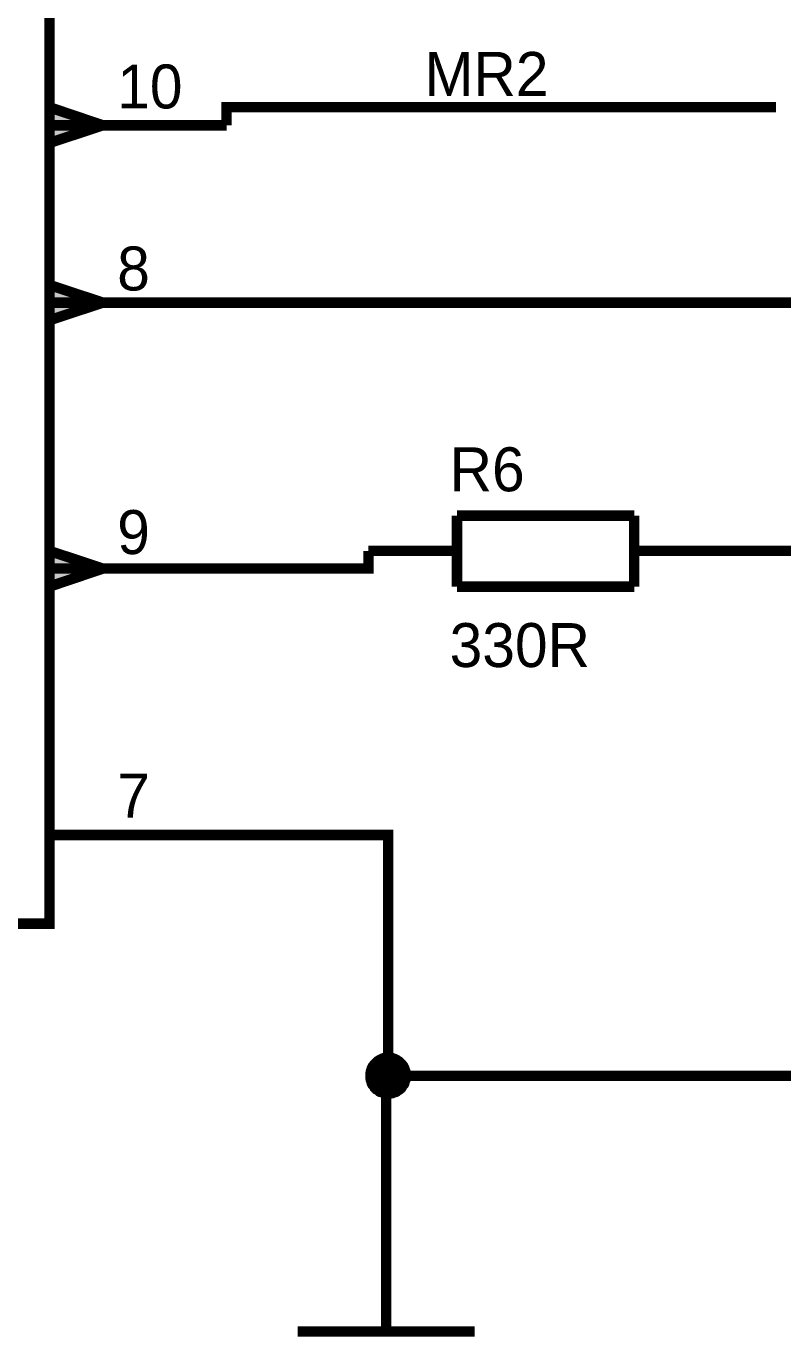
# Model space of a CAD drawing. Header units: millimetres. Extents: x 0 to 394, y 0 to 282.
# Drawn here: x 110.6 to 132.27, y 137.52 to 175.04 of the extents above; entities that cross this region are included whole.
import ezdxf

# ---------------------------------------------------------------- set-up
doc = ezdxf.new("R2010")
doc.units = ezdxf.units.MM
doc.layers.add('Sheet', color=255, linetype='Continuous')

msp = doc.modelspace()

# ---------------------------------------------------------------- linework, layer by layer
at = {"layer": 'Sheet'}
for points, const_width in [([(65.542, 187.443), (111.262, 187.443), (111.262, 149.348), (65.542, 149.348), (65.542, 187.443)], 0.3), ([(65.542, 187.443), (65.542, 149.348), (111.262, 149.348), (111.262, 187.443), (65.542, 187.443), (65.542, 187.443)], 0.0991), ([(112.789, 172.203), (111.262, 172.72), (111.262, 171.698), (112.789, 172.203)], 0.3), ([(112.789, 172.203), (111.262, 172.72), (111.262, 171.698), (112.789, 172.203)], 0.0991), ([(112.789, 167.127), (111.262, 167.632), (111.262, 166.621), (112.789, 167.127)], 0.3), ([(112.789, 167.127), (111.262, 167.632), (111.262, 166.621), (112.789, 167.127)], 0.0991), ([(112.789, 159.512), (111.262, 160.018), (111.262, 158.996), (112.789, 159.512)], 0.3), ([(112.789, 159.512), (111.262, 160.018), (111.262, 158.996), (112.789, 159.512)], 0.0991)]:
    msp.add_lwpolyline(points, close=True, dxfattribs=dict(at, const_width=const_width))
for points, const_width in [([(132.083, 172.72), (116.338, 172.72), (116.338, 172.203)], 0.3), ([(111.262, 172.203), (116.338, 172.203)], 0.3), ([(111.262, 167.127), (116.338, 167.127)], 0.3), ([(149.356, 159.512), (149.356, 167.127), (116.338, 167.127)], 0.3), ([(122.941, 158.996), (122.941, 161.028)], 0.3), ([(122.941, 161.028), (128.018, 161.028)], 0.3), ([(128.018, 161.028), (128.018, 158.996)], 0.3), ([(116.338, 159.512), (120.403, 159.512), (120.403, 160.018)], 0.3), ([(122.941, 160.018), (120.403, 160.018)], 0.3), ([(128.018, 160.018), (130.567, 160.018)], 0.3), ([(135.003, 159.995), (135.003, 160.018), (130.567, 160.018)], 0.3), ([(111.262, 159.512), (116.338, 159.512)], 0.3), ([(128.018, 158.996), (122.941, 158.996)], 0.3), ([(111.262, 151.886), (116.338, 151.886)], 0.3), ([(120.965, 144.991), (120.965, 151.886), (116.338, 151.886)], 0.3), ([(120.909, 140.206), (120.909, 144.991), (120.965, 144.991), (135.003, 144.991), (149.356, 144.991), (149.356, 149.348)], 0.3), ([(120.459, 144.991), (120.459, 145.013), (120.459, 145.047), (120.471, 145.069), (120.471, 145.092), (120.471, 145.114), (120.482, 145.148), (120.493, 145.17), (120.504, 145.193), (120.504, 145.215), (120.516, 145.238), (120.527, 145.26), (120.549, 145.283), (120.561, 145.294), (120.572, 145.316), (120.594, 145.339), (120.605, 145.35), (120.628, 145.373), (120.639, 145.384), (120.662, 145.406), (120.684, 145.417), (120.707, 145.429), (120.718, 145.44), (120.74, 145.451), (120.763, 145.462), (120.785, 145.474), (120.819, 145.485), (120.841, 145.496), (120.864, 145.496), (120.886, 145.496), (120.909, 145.507), (120.942, 145.507), (120.965, 145.507)], 0.3), ([(120.459, 144.991), (120.459, 145.013), (120.459, 145.047), (120.471, 145.069), (120.471, 145.092), (120.471, 145.114), (120.482, 145.148), (120.493, 145.17), (120.504, 145.193), (120.504, 145.215), (120.516, 145.238), (120.527, 145.26), (120.549, 145.283), (120.561, 145.294), (120.572, 145.316), (120.594, 145.339), (120.605, 145.35), (120.628, 145.373), (120.639, 145.384), (120.662, 145.406), (120.684, 145.417), (120.707, 145.429), (120.718, 145.44), (120.74, 145.451), (120.763, 145.462), (120.785, 145.474), (120.819, 145.485), (120.841, 145.496), (120.864, 145.496), (120.886, 145.496), (120.909, 145.507), (120.942, 145.507), (120.965, 145.507)], 0.3), ([(120.459, 144.991), (120.459, 145.013), (120.459, 145.047), (120.471, 145.069), (120.471, 145.092), (120.471, 145.114), (120.482, 145.148), (120.493, 145.17), (120.504, 145.193), (120.504, 145.215), (120.516, 145.238), (120.527, 145.26), (120.549, 145.283), (120.561, 145.294), (120.572, 145.316), (120.594, 145.339), (120.605, 145.35), (120.628, 145.373), (120.639, 145.384), (120.662, 145.406), (120.684, 145.417), (120.707, 145.429), (120.718, 145.44), (120.74, 145.451), (120.763, 145.462), (120.785, 145.474), (120.819, 145.485), (120.841, 145.496), (120.864, 145.496), (120.886, 145.496), (120.909, 145.507), (120.942, 145.507), (120.965, 145.507)], 0.3), ([(120.459, 144.991), (120.459, 145.013), (120.459, 145.047), (120.471, 145.069), (120.471, 145.092), (120.471, 145.114), (120.482, 145.148), (120.493, 145.17), (120.504, 145.193), (120.504, 145.215), (120.516, 145.238), (120.527, 145.26), (120.549, 145.283), (120.561, 145.294), (120.572, 145.316), (120.594, 145.339), (120.605, 145.35), (120.628, 145.373), (120.639, 145.384), (120.662, 145.406), (120.684, 145.417), (120.707, 145.429), (120.718, 145.44), (120.74, 145.451), (120.763, 145.462), (120.785, 145.474), (120.819, 145.485), (120.841, 145.496), (120.864, 145.496), (120.886, 145.496), (120.909, 145.507), (120.942, 145.507), (120.965, 145.507)], 0.3), ([(120.965, 145.507), (120.965, 145.507)], 0.3), ([(120.965, 145.507), (120.987, 145.507), (121.021, 145.507), (121.043, 145.496), (121.066, 145.496), (121.088, 145.496), (121.111, 145.485), (121.145, 145.474), (121.167, 145.462), (121.189, 145.451), (121.212, 145.44), (121.223, 145.429), (121.246, 145.417), (121.268, 145.406), (121.291, 145.384), (121.302, 145.373), (121.324, 145.35), (121.335, 145.339), (121.358, 145.316), (121.369, 145.294), (121.38, 145.283), (121.403, 145.26), (121.414, 145.238), (121.425, 145.215), (121.425, 145.193), (121.437, 145.17), (121.448, 145.148), (121.459, 145.114), (121.459, 145.092), (121.459, 145.069), (121.47, 145.047), (121.47, 145.013), (121.47, 144.991)], 0.3), ([(120.965, 145.507), (120.965, 145.507)], 0.3), ([(120.965, 145.507), (120.987, 145.507), (121.021, 145.507), (121.043, 145.496), (121.066, 145.496), (121.088, 145.496), (121.111, 145.485), (121.145, 145.474), (121.167, 145.462), (121.189, 145.451), (121.212, 145.44), (121.223, 145.429), (121.246, 145.417), (121.268, 145.406), (121.291, 145.384), (121.302, 145.373), (121.324, 145.35), (121.335, 145.339), (121.358, 145.316), (121.369, 145.294), (121.38, 145.283), (121.403, 145.26), (121.414, 145.238), (121.425, 145.215), (121.425, 145.193), (121.437, 145.17), (121.448, 145.148), (121.459, 145.114), (121.459, 145.092), (121.459, 145.069), (121.47, 145.047), (121.47, 145.013), (121.47, 144.991)], 0.3), ([(120.965, 145.507), (120.965, 145.507)], 0.3), ([(120.965, 145.507), (120.987, 145.507), (121.021, 145.507), (121.043, 145.496), (121.066, 145.496), (121.088, 145.496), (121.111, 145.485), (121.145, 145.474), (121.167, 145.462), (121.189, 145.451), (121.212, 145.44), (121.223, 145.429), (121.246, 145.417), (121.268, 145.406), (121.291, 145.384), (121.302, 145.373), (121.324, 145.35), (121.335, 145.339), (121.358, 145.316), (121.369, 145.294), (121.38, 145.283), (121.403, 145.26), (121.414, 145.238), (121.425, 145.215), (121.425, 145.193), (121.437, 145.17), (121.448, 145.148), (121.459, 145.114), (121.459, 145.092), (121.459, 145.069), (121.47, 145.047), (121.47, 145.013), (121.47, 144.991)], 0.3), ([(120.965, 145.507), (120.965, 145.507)], 0.3), ([(120.965, 145.507), (120.987, 145.507), (121.021, 145.507), (121.043, 145.496), (121.066, 145.496), (121.088, 145.496), (121.111, 145.485), (121.145, 145.474), (121.167, 145.462), (121.189, 145.451), (121.212, 145.44), (121.223, 145.429), (121.246, 145.417), (121.268, 145.406), (121.291, 145.384), (121.302, 145.373), (121.324, 145.35), (121.335, 145.339), (121.358, 145.316), (121.369, 145.294), (121.38, 145.283), (121.403, 145.26), (121.414, 145.238), (121.425, 145.215), (121.425, 145.193), (121.437, 145.17), (121.448, 145.148), (121.459, 145.114), (121.459, 145.092), (121.459, 145.069), (121.47, 145.047), (121.47, 145.013), (121.47, 144.991)], 0.3), ([(120.459, 144.991), (120.459, 145.013), (120.459, 145.047), (120.471, 145.069), (120.471, 145.092), (120.471, 145.114), (120.482, 145.148), (120.493, 145.17), (120.504, 145.193), (120.504, 145.215), (120.516, 145.238), (120.527, 145.26), (120.549, 145.283), (120.561, 145.294), (120.572, 145.316), (120.594, 145.339), (120.605, 145.35), (120.628, 145.373), (120.639, 145.384), (120.662, 145.406), (120.684, 145.417), (120.707, 145.429), (120.718, 145.44), (120.74, 145.451), (120.763, 145.462), (120.785, 145.474), (120.819, 145.485), (120.841, 145.496), (120.864, 145.496), (120.886, 145.496), (120.909, 145.507), (120.942, 145.507), (120.965, 145.507)], 0.0991), ([(120.459, 144.991), (120.459, 145.013), (120.459, 145.047), (120.471, 145.069), (120.471, 145.092), (120.471, 145.114), (120.482, 145.148), (120.493, 145.17), (120.504, 145.193), (120.504, 145.215), (120.516, 145.238), (120.527, 145.26), (120.549, 145.283), (120.561, 145.294), (120.572, 145.316), (120.594, 145.339), (120.605, 145.35), (120.628, 145.373), (120.639, 145.384), (120.662, 145.406), (120.684, 145.417), (120.707, 145.429), (120.718, 145.44), (120.74, 145.451), (120.763, 145.462), (120.785, 145.474), (120.819, 145.485), (120.841, 145.496), (120.864, 145.496), (120.886, 145.496), (120.909, 145.507), (120.942, 145.507), (120.965, 145.507)], 0.0991), ([(120.459, 144.991), (120.459, 145.013), (120.459, 145.047), (120.471, 145.069), (120.471, 145.092), (120.471, 145.114), (120.482, 145.148), (120.493, 145.17), (120.504, 145.193), (120.504, 145.215), (120.516, 145.238), (120.527, 145.26), (120.549, 145.283), (120.561, 145.294), (120.572, 145.316), (120.594, 145.339), (120.605, 145.35), (120.628, 145.373), (120.639, 145.384), (120.662, 145.406), (120.684, 145.417), (120.707, 145.429), (120.718, 145.44), (120.74, 145.451), (120.763, 145.462), (120.785, 145.474), (120.819, 145.485), (120.841, 145.496), (120.864, 145.496), (120.886, 145.496), (120.909, 145.507), (120.942, 145.507), (120.965, 145.507)], 0.0991), ([(120.459, 144.991), (120.459, 145.013), (120.459, 145.047), (120.471, 145.069), (120.471, 145.092), (120.471, 145.114), (120.482, 145.148), (120.493, 145.17), (120.504, 145.193), (120.504, 145.215), (120.516, 145.238), (120.527, 145.26), (120.549, 145.283), (120.561, 145.294), (120.572, 145.316), (120.594, 145.339), (120.605, 145.35), (120.628, 145.373), (120.639, 145.384), (120.662, 145.406), (120.684, 145.417), (120.707, 145.429), (120.718, 145.44), (120.74, 145.451), (120.763, 145.462), (120.785, 145.474), (120.819, 145.485), (120.841, 145.496), (120.864, 145.496), (120.886, 145.496), (120.909, 145.507), (120.942, 145.507), (120.965, 145.507)], 0.0991), ([(120.965, 145.507), (120.965, 145.507)], 0.0991), ([(120.965, 145.507), (120.987, 145.507), (121.021, 145.507), (121.043, 145.496), (121.066, 145.496), (121.088, 145.496), (121.111, 145.485), (121.145, 145.474), (121.167, 145.462), (121.189, 145.451), (121.212, 145.44), (121.223, 145.429), (121.246, 145.417), (121.268, 145.406), (121.291, 145.384), (121.302, 145.373), (121.324, 145.35), (121.335, 145.339), (121.358, 145.316), (121.369, 145.294), (121.38, 145.283), (121.403, 145.26), (121.414, 145.238), (121.425, 145.215), (121.425, 145.193), (121.437, 145.17), (121.448, 145.148), (121.459, 145.114), (121.459, 145.092), (121.459, 145.069), (121.47, 145.047), (121.47, 145.013), (121.47, 144.991)], 0.0991), ([(120.965, 145.507), (120.965, 145.507)], 0.0991), ([(120.965, 145.507), (120.987, 145.507), (121.021, 145.507), (121.043, 145.496), (121.066, 145.496), (121.088, 145.496), (121.111, 145.485), (121.145, 145.474), (121.167, 145.462), (121.189, 145.451), (121.212, 145.44), (121.223, 145.429), (121.246, 145.417), (121.268, 145.406), (121.291, 145.384), (121.302, 145.373), (121.324, 145.35), (121.335, 145.339), (121.358, 145.316), (121.369, 145.294), (121.38, 145.283), (121.403, 145.26), (121.414, 145.238), (121.425, 145.215), (121.425, 145.193), (121.437, 145.17), (121.448, 145.148), (121.459, 145.114), (121.459, 145.092), (121.459, 145.069), (121.47, 145.047), (121.47, 145.013), (121.47, 144.991)], 0.0991), ([(120.965, 145.507), (120.965, 145.507)], 0.0991), ([(120.965, 145.507), (120.987, 145.507), (121.021, 145.507), (121.043, 145.496), (121.066, 145.496), (121.088, 145.496), (121.111, 145.485), (121.145, 145.474), (121.167, 145.462), (121.189, 145.451), (121.212, 145.44), (121.223, 145.429), (121.246, 145.417), (121.268, 145.406), (121.291, 145.384), (121.302, 145.373), (121.324, 145.35), (121.335, 145.339), (121.358, 145.316), (121.369, 145.294), (121.38, 145.283), (121.403, 145.26), (121.414, 145.238), (121.425, 145.215), (121.425, 145.193), (121.437, 145.17), (121.448, 145.148), (121.459, 145.114), (121.459, 145.092), (121.459, 145.069), (121.47, 145.047), (121.47, 145.013), (121.47, 144.991)], 0.0991), ([(120.965, 145.507), (120.965, 145.507)], 0.0991), ([(120.965, 145.507), (120.987, 145.507), (121.021, 145.507), (121.043, 145.496), (121.066, 145.496), (121.088, 145.496), (121.111, 145.485), (121.145, 145.474), (121.167, 145.462), (121.189, 145.451), (121.212, 145.44), (121.223, 145.429), (121.246, 145.417), (121.268, 145.406), (121.291, 145.384), (121.302, 145.373), (121.324, 145.35), (121.335, 145.339), (121.358, 145.316), (121.369, 145.294), (121.38, 145.283), (121.403, 145.26), (121.414, 145.238), (121.425, 145.215), (121.425, 145.193), (121.437, 145.17), (121.448, 145.148), (121.459, 145.114), (121.459, 145.092), (121.459, 145.069), (121.47, 145.047), (121.47, 145.013), (121.47, 144.991)], 0.0991), ([(120.965, 144.485), (120.942, 144.485), (120.909, 144.485), (120.886, 144.496), (120.864, 144.496), (120.841, 144.496), (120.819, 144.508), (120.785, 144.519), (120.763, 144.53), (120.74, 144.53), (120.718, 144.541), (120.707, 144.553), (120.684, 144.575), (120.662, 144.586), (120.639, 144.598), (120.628, 144.62), (120.605, 144.631), (120.594, 144.654), (120.572, 144.665), (120.561, 144.687), (120.549, 144.71), (120.527, 144.732), (120.516, 144.744), (120.504, 144.766), (120.504, 144.788), (120.493, 144.811), (120.482, 144.845), (120.471, 144.867), (120.471, 144.89), (120.471, 144.912), (120.459, 144.935), (120.459, 144.968), (120.459, 144.991)], 0.3), ([(120.459, 144.991), (120.459, 144.991)], 0.3), ([(120.965, 144.485), (120.942, 144.485), (120.909, 144.485), (120.886, 144.496), (120.864, 144.496), (120.841, 144.496), (120.819, 144.508), (120.785, 144.519), (120.763, 144.53), (120.74, 144.53), (120.718, 144.541), (120.707, 144.553), (120.684, 144.575), (120.662, 144.586), (120.639, 144.598), (120.628, 144.62), (120.605, 144.631), (120.594, 144.654), (120.572, 144.665), (120.561, 144.687), (120.549, 144.71), (120.527, 144.732), (120.516, 144.744), (120.504, 144.766), (120.504, 144.788), (120.493, 144.811), (120.482, 144.845), (120.471, 144.867), (120.471, 144.89), (120.471, 144.912), (120.459, 144.935), (120.459, 144.968), (120.459, 144.991)], 0.3), ([(120.459, 144.991), (120.459, 144.991)], 0.3), ([(120.965, 144.485), (120.942, 144.485), (120.909, 144.485), (120.886, 144.496), (120.864, 144.496), (120.841, 144.496), (120.819, 144.508), (120.785, 144.519), (120.763, 144.53), (120.74, 144.53), (120.718, 144.541), (120.707, 144.553), (120.684, 144.575), (120.662, 144.586), (120.639, 144.598), (120.628, 144.62), (120.605, 144.631), (120.594, 144.654), (120.572, 144.665), (120.561, 144.687), (120.549, 144.71), (120.527, 144.732), (120.516, 144.744), (120.504, 144.766), (120.504, 144.788), (120.493, 144.811), (120.482, 144.845), (120.471, 144.867), (120.471, 144.89), (120.471, 144.912), (120.459, 144.935), (120.459, 144.968), (120.459, 144.991)], 0.3), ([(120.459, 144.991), (120.459, 144.991)], 0.3), ([(120.965, 144.485), (120.942, 144.485), (120.909, 144.485), (120.886, 144.496), (120.864, 144.496), (120.841, 144.496), (120.819, 144.508), (120.785, 144.519), (120.763, 144.53), (120.74, 144.53), (120.718, 144.541), (120.707, 144.553), (120.684, 144.575), (120.662, 144.586), (120.639, 144.598), (120.628, 144.62), (120.605, 144.631), (120.594, 144.654), (120.572, 144.665), (120.561, 144.687), (120.549, 144.71), (120.527, 144.732), (120.516, 144.744), (120.504, 144.766), (120.504, 144.788), (120.493, 144.811), (120.482, 144.845), (120.471, 144.867), (120.471, 144.89), (120.471, 144.912), (120.459, 144.935), (120.459, 144.968), (120.459, 144.991)], 0.3), ([(120.459, 144.991), (120.459, 144.991)], 0.3), ([(120.965, 144.485), (120.942, 144.485), (120.909, 144.485), (120.886, 144.496), (120.864, 144.496), (120.841, 144.496), (120.819, 144.508), (120.785, 144.519), (120.763, 144.53), (120.74, 144.53), (120.718, 144.541), (120.707, 144.553), (120.684, 144.575), (120.662, 144.586), (120.639, 144.598), (120.628, 144.62), (120.605, 144.631), (120.594, 144.654), (120.572, 144.665), (120.561, 144.687), (120.549, 144.71), (120.527, 144.732), (120.516, 144.744), (120.504, 144.766), (120.504, 144.788), (120.493, 144.811), (120.482, 144.845), (120.471, 144.867), (120.471, 144.89), (120.471, 144.912), (120.459, 144.935), (120.459, 144.968), (120.459, 144.991)], 0.0991), ([(120.459, 144.991), (120.459, 144.991)], 0.0991), ([(120.965, 144.485), (120.942, 144.485), (120.909, 144.485), (120.886, 144.496), (120.864, 144.496), (120.841, 144.496), (120.819, 144.508), (120.785, 144.519), (120.763, 144.53), (120.74, 144.53), (120.718, 144.541), (120.707, 144.553), (120.684, 144.575), (120.662, 144.586), (120.639, 144.598), (120.628, 144.62), (120.605, 144.631), (120.594, 144.654), (120.572, 144.665), (120.561, 144.687), (120.549, 144.71), (120.527, 144.732), (120.516, 144.744), (120.504, 144.766), (120.504, 144.788), (120.493, 144.811), (120.482, 144.845), (120.471, 144.867), (120.471, 144.89), (120.471, 144.912), (120.459, 144.935), (120.459, 144.968), (120.459, 144.991)], 0.0991), ([(120.459, 144.991), (120.459, 144.991)], 0.0991), ([(120.965, 144.485), (120.942, 144.485), (120.909, 144.485), (120.886, 144.496), (120.864, 144.496), (120.841, 144.496), (120.819, 144.508), (120.785, 144.519), (120.763, 144.53), (120.74, 144.53), (120.718, 144.541), (120.707, 144.553), (120.684, 144.575), (120.662, 144.586), (120.639, 144.598), (120.628, 144.62), (120.605, 144.631), (120.594, 144.654), (120.572, 144.665), (120.561, 144.687), (120.549, 144.71), (120.527, 144.732), (120.516, 144.744), (120.504, 144.766), (120.504, 144.788), (120.493, 144.811), (120.482, 144.845), (120.471, 144.867), (120.471, 144.89), (120.471, 144.912), (120.459, 144.935), (120.459, 144.968), (120.459, 144.991)], 0.0991), ([(120.459, 144.991), (120.459, 144.991)], 0.0991), ([(120.965, 144.485), (120.942, 144.485), (120.909, 144.485), (120.886, 144.496), (120.864, 144.496), (120.841, 144.496), (120.819, 144.508), (120.785, 144.519), (120.763, 144.53), (120.74, 144.53), (120.718, 144.541), (120.707, 144.553), (120.684, 144.575), (120.662, 144.586), (120.639, 144.598), (120.628, 144.62), (120.605, 144.631), (120.594, 144.654), (120.572, 144.665), (120.561, 144.687), (120.549, 144.71), (120.527, 144.732), (120.516, 144.744), (120.504, 144.766), (120.504, 144.788), (120.493, 144.811), (120.482, 144.845), (120.471, 144.867), (120.471, 144.89), (120.471, 144.912), (120.459, 144.935), (120.459, 144.968), (120.459, 144.991)], 0.0991), ([(120.459, 144.991), (120.459, 144.991)], 0.0991), ([(121.47, 144.991), (121.47, 144.968), (121.47, 144.935), (121.459, 144.912), (121.459, 144.89), (121.459, 144.867), (121.448, 144.845), (121.437, 144.811), (121.425, 144.788), (121.425, 144.766), (121.414, 144.744), (121.403, 144.732), (121.38, 144.71), (121.369, 144.687), (121.358, 144.665), (121.335, 144.654), (121.324, 144.631), (121.302, 144.62), (121.291, 144.598), (121.268, 144.586), (121.246, 144.575), (121.223, 144.553), (121.212, 144.541), (121.189, 144.53), (121.167, 144.53), (121.145, 144.519), (121.111, 144.508), (121.088, 144.496), (121.066, 144.496), (121.043, 144.496), (121.021, 144.485), (120.987, 144.485), (120.965, 144.485)], 0.3), ([(121.47, 144.991), (121.47, 144.968), (121.47, 144.935), (121.459, 144.912), (121.459, 144.89), (121.459, 144.867), (121.448, 144.845), (121.437, 144.811), (121.425, 144.788), (121.425, 144.766), (121.414, 144.744), (121.403, 144.732), (121.38, 144.71), (121.369, 144.687), (121.358, 144.665), (121.335, 144.654), (121.324, 144.631), (121.302, 144.62), (121.291, 144.598), (121.268, 144.586), (121.246, 144.575), (121.223, 144.553), (121.212, 144.541), (121.189, 144.53), (121.167, 144.53), (121.145, 144.519), (121.111, 144.508), (121.088, 144.496), (121.066, 144.496), (121.043, 144.496), (121.021, 144.485), (120.987, 144.485), (120.965, 144.485)], 0.3), ([(121.47, 144.991), (121.47, 144.968), (121.47, 144.935), (121.459, 144.912), (121.459, 144.89), (121.459, 144.867), (121.448, 144.845), (121.437, 144.811), (121.425, 144.788), (121.425, 144.766), (121.414, 144.744), (121.403, 144.732), (121.38, 144.71), (121.369, 144.687), (121.358, 144.665), (121.335, 144.654), (121.324, 144.631), (121.302, 144.62), (121.291, 144.598), (121.268, 144.586), (121.246, 144.575), (121.223, 144.553), (121.212, 144.541), (121.189, 144.53), (121.167, 144.53), (121.145, 144.519), (121.111, 144.508), (121.088, 144.496), (121.066, 144.496), (121.043, 144.496), (121.021, 144.485), (120.987, 144.485), (120.965, 144.485)], 0.3), ([(121.47, 144.991), (121.47, 144.968), (121.47, 144.935), (121.459, 144.912), (121.459, 144.89), (121.459, 144.867), (121.448, 144.845), (121.437, 144.811), (121.425, 144.788), (121.425, 144.766), (121.414, 144.744), (121.403, 144.732), (121.38, 144.71), (121.369, 144.687), (121.358, 144.665), (121.335, 144.654), (121.324, 144.631), (121.302, 144.62), (121.291, 144.598), (121.268, 144.586), (121.246, 144.575), (121.223, 144.553), (121.212, 144.541), (121.189, 144.53), (121.167, 144.53), (121.145, 144.519), (121.111, 144.508), (121.088, 144.496), (121.066, 144.496), (121.043, 144.496), (121.021, 144.485), (120.987, 144.485), (120.965, 144.485)], 0.3), ([(121.47, 144.991), (121.47, 144.968), (121.47, 144.935), (121.459, 144.912), (121.459, 144.89), (121.459, 144.867), (121.448, 144.845), (121.437, 144.811), (121.425, 144.788), (121.425, 144.766), (121.414, 144.744), (121.403, 144.732), (121.38, 144.71), (121.369, 144.687), (121.358, 144.665), (121.335, 144.654), (121.324, 144.631), (121.302, 144.62), (121.291, 144.598), (121.268, 144.586), (121.246, 144.575), (121.223, 144.553), (121.212, 144.541), (121.189, 144.53), (121.167, 144.53), (121.145, 144.519), (121.111, 144.508), (121.088, 144.496), (121.066, 144.496), (121.043, 144.496), (121.021, 144.485), (120.987, 144.485), (120.965, 144.485)], 0.0991), ([(121.47, 144.991), (121.47, 144.968), (121.47, 144.935), (121.459, 144.912), (121.459, 144.89), (121.459, 144.867), (121.448, 144.845), (121.437, 144.811), (121.425, 144.788), (121.425, 144.766), (121.414, 144.744), (121.403, 144.732), (121.38, 144.71), (121.369, 144.687), (121.358, 144.665), (121.335, 144.654), (121.324, 144.631), (121.302, 144.62), (121.291, 144.598), (121.268, 144.586), (121.246, 144.575), (121.223, 144.553), (121.212, 144.541), (121.189, 144.53), (121.167, 144.53), (121.145, 144.519), (121.111, 144.508), (121.088, 144.496), (121.066, 144.496), (121.043, 144.496), (121.021, 144.485), (120.987, 144.485), (120.965, 144.485)], 0.0991), ([(121.47, 144.991), (121.47, 144.968), (121.47, 144.935), (121.459, 144.912), (121.459, 144.89), (121.459, 144.867), (121.448, 144.845), (121.437, 144.811), (121.425, 144.788), (121.425, 144.766), (121.414, 144.744), (121.403, 144.732), (121.38, 144.71), (121.369, 144.687), (121.358, 144.665), (121.335, 144.654), (121.324, 144.631), (121.302, 144.62), (121.291, 144.598), (121.268, 144.586), (121.246, 144.575), (121.223, 144.553), (121.212, 144.541), (121.189, 144.53), (121.167, 144.53), (121.145, 144.519), (121.111, 144.508), (121.088, 144.496), (121.066, 144.496), (121.043, 144.496), (121.021, 144.485), (120.987, 144.485), (120.965, 144.485)], 0.0991), ([(121.47, 144.991), (121.47, 144.968), (121.47, 144.935), (121.459, 144.912), (121.459, 144.89), (121.459, 144.867), (121.448, 144.845), (121.437, 144.811), (121.425, 144.788), (121.425, 144.766), (121.414, 144.744), (121.403, 144.732), (121.38, 144.71), (121.369, 144.687), (121.358, 144.665), (121.335, 144.654), (121.324, 144.631), (121.302, 144.62), (121.291, 144.598), (121.268, 144.586), (121.246, 144.575), (121.223, 144.553), (121.212, 144.541), (121.189, 144.53), (121.167, 144.53), (121.145, 144.519), (121.111, 144.508), (121.088, 144.496), (121.066, 144.496), (121.043, 144.496), (121.021, 144.485), (120.987, 144.485), (120.965, 144.485)], 0.0991), ([(121.47, 144.991), (121.47, 144.991), (121.47, 144.991), (121.47, 144.991), (121.47, 144.991), (121.47, 144.991), (121.47, 144.991), (121.47, 144.991), (121.47, 144.991), (121.47, 144.991), (121.47, 144.991), (121.47, 144.991), (121.47, 144.991), (121.47, 144.991), (121.47, 144.991), (121.47, 144.991), (121.47, 144.991), (121.47, 144.991), (121.47, 144.991), (121.47, 144.991), (121.47, 144.991), (121.47, 144.991), (121.47, 144.991), (121.47, 144.991), (121.47, 144.991), (121.47, 144.991), (121.47, 144.991), (121.47, 144.991), (121.47, 144.991), (121.47, 144.991), (121.47, 144.991), (121.47, 144.991), (121.47, 144.991)], 0.3), ([(121.47, 144.991), (121.47, 144.991)], 0.3), ([(121.47, 144.991), (121.47, 144.991), (121.47, 144.991), (121.47, 144.991), (121.47, 144.991), (121.47, 144.991), (121.47, 144.991), (121.47, 144.991), (121.47, 144.991), (121.47, 144.991), (121.47, 144.991), (121.47, 144.991), (121.47, 144.991), (121.47, 144.991), (121.47, 144.991), (121.47, 144.991), (121.47, 144.991), (121.47, 144.991), (121.47, 144.991), (121.47, 144.991), (121.47, 144.991), (121.47, 144.991), (121.47, 144.991), (121.47, 144.991), (121.47, 144.991), (121.47, 144.991), (121.47, 144.991), (121.47, 144.991), (121.47, 144.991), (121.47, 144.991), (121.47, 144.991), (121.47, 144.991), (121.47, 144.991)], 0.3), ([(121.47, 144.991), (121.47, 144.991)], 0.3), ([(121.47, 144.991), (121.47, 144.991), (121.47, 144.991), (121.47, 144.991), (121.47, 144.991), (121.47, 144.991), (121.47, 144.991), (121.47, 144.991), (121.47, 144.991), (121.47, 144.991), (121.47, 144.991), (121.47, 144.991), (121.47, 144.991), (121.47, 144.991), (121.47, 144.991), (121.47, 144.991), (121.47, 144.991), (121.47, 144.991), (121.47, 144.991), (121.47, 144.991), (121.47, 144.991), (121.47, 144.991), (121.47, 144.991), (121.47, 144.991), (121.47, 144.991), (121.47, 144.991), (121.47, 144.991), (121.47, 144.991), (121.47, 144.991), (121.47, 144.991), (121.47, 144.991), (121.47, 144.991), (121.47, 144.991)], 0.3), ([(121.47, 144.991), (121.47, 144.991)], 0.3), ([(121.47, 144.991), (121.47, 144.991), (121.47, 144.991), (121.47, 144.991), (121.47, 144.991), (121.47, 144.991), (121.47, 144.991), (121.47, 144.991), (121.47, 144.991), (121.47, 144.991), (121.47, 144.991), (121.47, 144.991), (121.47, 144.991), (121.47, 144.991), (121.47, 144.991), (121.47, 144.991), (121.47, 144.991), (121.47, 144.991), (121.47, 144.991), (121.47, 144.991), (121.47, 144.991), (121.47, 144.991), (121.47, 144.991), (121.47, 144.991), (121.47, 144.991), (121.47, 144.991), (121.47, 144.991), (121.47, 144.991), (121.47, 144.991), (121.47, 144.991), (121.47, 144.991), (121.47, 144.991), (121.47, 144.991)], 0.3), ([(121.47, 144.991), (121.47, 144.991)], 0.3), ([(121.47, 144.991), (121.47, 144.991), (121.47, 144.991), (121.47, 144.991), (121.47, 144.991), (121.47, 144.991), (121.47, 144.991), (121.47, 144.991), (121.47, 144.991), (121.47, 144.991), (121.47, 144.991), (121.47, 144.991), (121.47, 144.991), (121.47, 144.991), (121.47, 144.991), (121.47, 144.991), (121.47, 144.991), (121.47, 144.991), (121.47, 144.991), (121.47, 144.991), (121.47, 144.991), (121.47, 144.991), (121.47, 144.991), (121.47, 144.991), (121.47, 144.991), (121.47, 144.991), (121.47, 144.991), (121.47, 144.991), (121.47, 144.991), (121.47, 144.991), (121.47, 144.991), (121.47, 144.991), (121.47, 144.991)], 0.0991), ([(121.47, 144.991), (121.47, 144.991)], 0.0991), ([(121.47, 144.991), (121.47, 144.991), (121.47, 144.991), (121.47, 144.991), (121.47, 144.991), (121.47, 144.991), (121.47, 144.991), (121.47, 144.991), (121.47, 144.991), (121.47, 144.991), (121.47, 144.991), (121.47, 144.991), (121.47, 144.991), (121.47, 144.991), (121.47, 144.991), (121.47, 144.991), (121.47, 144.991), (121.47, 144.991), (121.47, 144.991), (121.47, 144.991), (121.47, 144.991), (121.47, 144.991), (121.47, 144.991), (121.47, 144.991), (121.47, 144.991), (121.47, 144.991), (121.47, 144.991), (121.47, 144.991), (121.47, 144.991), (121.47, 144.991), (121.47, 144.991), (121.47, 144.991), (121.47, 144.991)], 0.0991), ([(121.47, 144.991), (121.47, 144.991)], 0.0991), ([(121.47, 144.991), (121.47, 144.991), (121.47, 144.991), (121.47, 144.991), (121.47, 144.991), (121.47, 144.991), (121.47, 144.991), (121.47, 144.991), (121.47, 144.991), (121.47, 144.991), (121.47, 144.991), (121.47, 144.991), (121.47, 144.991), (121.47, 144.991), (121.47, 144.991), (121.47, 144.991), (121.47, 144.991), (121.47, 144.991), (121.47, 144.991), (121.47, 144.991), (121.47, 144.991), (121.47, 144.991), (121.47, 144.991), (121.47, 144.991), (121.47, 144.991), (121.47, 144.991), (121.47, 144.991), (121.47, 144.991), (121.47, 144.991), (121.47, 144.991), (121.47, 144.991), (121.47, 144.991), (121.47, 144.991)], 0.0991), ([(121.47, 144.991), (121.47, 144.991)], 0.0991), ([(121.47, 144.991), (121.47, 144.991), (121.47, 144.991), (121.47, 144.991), (121.47, 144.991), (121.47, 144.991), (121.47, 144.991), (121.47, 144.991), (121.47, 144.991), (121.47, 144.991), (121.47, 144.991), (121.47, 144.991), (121.47, 144.991), (121.47, 144.991), (121.47, 144.991), (121.47, 144.991), (121.47, 144.991), (121.47, 144.991), (121.47, 144.991), (121.47, 144.991), (121.47, 144.991), (121.47, 144.991), (121.47, 144.991), (121.47, 144.991), (121.47, 144.991), (121.47, 144.991), (121.47, 144.991), (121.47, 144.991), (121.47, 144.991), (121.47, 144.991), (121.47, 144.991), (121.47, 144.991), (121.47, 144.991)], 0.0991), ([(121.47, 144.991), (121.47, 144.991)], 0.0991), ([(120.909, 140.206), (120.909, 137.668)], 0.3), ([(118.371, 137.668), (123.447, 137.668)], 0.3)]:
    msp.add_lwpolyline(points, dxfattribs=dict(at, const_width=const_width))
at = {"layer": 'Sheet', "const_width": 0.508}
msp.add_lwpolyline([(120.706, 145, 1), (121.214, 145, 1)], format="xyb", close=True, dxfattribs=at)
at = {"layer": 'Sheet'}
for points in [[(111.202, 171.635), (112.933, 172.212), (111.202, 172.789)], [(111.202, 166.555), (112.933, 167.132), (111.202, 167.709)], [(111.202, 158.935), (112.933, 159.512), (111.202, 160.089)]]:
    msp.add_solid(points, dxfattribs=at)

# ---------------------------------------------------------------- texts
for s, height, p in [('MR2', 1.2579, (122.009, 173.045)), ('10', 1.2579, (113.204, 172.686)), ('8', 1.258, (113.204, 167.475)), ('R6', 1.2579, (122.728, 161.725)), ('9', 1.258, (113.204, 159.928)), ('330R', 1.2579, (122.728, 156.693)), ('7', 1.258, (113.204, 152.381))]:
    msp.add_text(s, height=height, dxfattribs=at).set_placement(p)

doc.saveas('drawing.dxf')
